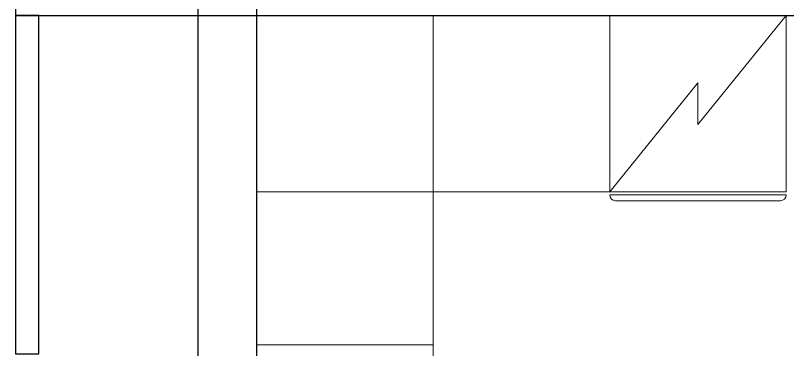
# Model space of a CAD drawing. Header units: millimetres. Extents: x 0 to 145404, y 0 to 194550.
# Drawn here: x 122225 to 124850, y 69110 to 70246 of the extents above; entities that cross this region are included whole.
import ezdxf

# ---------------------------------------------------------------- set-up
doc = ezdxf.new("R2010")
doc.units = ezdxf.units.MM
for name, color, linetype, lineweight in [('АР - Монолит', 56, 'Continuous', 30), ('АР - Обор. - Холодильник', 42, 'Continuous', 9), ('АР - Оборуд', 252, 'Continuous', 0), ('АР - Перегородки 80', 32, 'Continuous', 30)]:
    doc.layers.add(name, color=color, linetype=linetype, lineweight=lineweight)

# ---------------------------------------------------------------- blocks, each defined once
blk = doc.blocks.new('М15 600х600')
for p, q in [((-600, 600), (-600, 0)), ((-600, 600), (0, 600)), ((0, 600), (0, 0)), ((-516.4, 571.8), (-100.6, 571.8)), ((-556, 57), (-556, 532.2)), ((-61, 532.2), (-61, 57)), ((-556, 466.2), (-61, 466.2)), ((-490, 426.6), (-127, 426.6)), ((-516.4, 83.4), (-516.4, 400.2)), ((-100.6, 83.4), (-100.6, 400.2)), ((-61, 400.2), (-61, 83.4)), ((-127, 57), (-490, 57)), ((-600, 0), (0, 0)), ((-100.6, 17.4), (-516.4, 17.4))]:
    blk.add_line(p, q)
for centre, major_axis, start_param, end_param in [((-516.4, 532.2), (-28, 28), -0.785398, 0.785398), ((-100.6, 532.2), (28, 28), 5.497787, 7.068583), ((-490, 400.2), (-18.7, 18.7), -0.785398, 0.785398), ((-127, 400.2), (18.7, 18.7), 5.497787, 7.068583), ((-305.2, 375.6), (18.7, 18.7), 5.497787, 11.780972), ((-305.2, 375.6), (9.33, 9.33), 5.497787, 11.780972), ((-490, 83.4), (18.7, 18.7), 2.356194, 3.926991), ((-127, 83.4), (-18.7, 18.7), 2.356194, 3.926991), ((-516.4, 57), (28, 28), 2.356194, 3.926991), ((-100.6, 57), (-28, 28), 2.356194, 3.926991)]:
    blk.add_ellipse(centre, major_axis=major_axis, ratio=1, start_param=start_param, end_param=end_param)
blk = doc.blocks.new('холодильник')
at = {"layer": 'АР - Обор. - Холодильник'}
for p, q in [((0, 300), (0, -300)), ((600, 300), (0, 300)), ((600, -300), (600, 300)), ((610, 300), (610, -300)), ((610, 300), (610, 300)), ((630, -280), (630, 280)), ((0, -300), (600, -300)), ((610, -300), (610, -300))]:
    blk.add_line(p, q, dxfattribs=at)
blk.add_lwpolyline([(600, 300), (229.3, 0), (370.7, 0), (0, -300)], dxfattribs=at)
for centre, start, end in [((610, 280), 0, 90), ((610, -280), 270, 0)]:
    blk.add_arc(centre, 20, start, end, dxfattribs=at)
blk = doc.blocks.new('Квартира 1К 6550 тип 4')
at = {"layer": 'АР - Монолит'}
for points in [[(0, 6750), (0, 6550), (5650, 6550), (5650, 6750)], [(620, 6750), (620, 5200), (820, 5200), (820, 6750)]]:
    blk.add_lwpolyline(points, close=True, dxfattribs=at)
at = {"layer": 'АР - Оборуд'}
for points in [[(820, 6550), (820, 5950), (1420, 5950), (1420, 6550)], [(1420, 6550), (1420, 5950), (2020, 5950), (2020, 6550)], [(820, 5950), (820, 5430), (1420, 5430), (1420, 5950)]]:
    blk.add_lwpolyline(points, close=True, dxfattribs=at)
at = {"layer": 'АР - Перегородки 80'}
blk.add_lwpolyline([(80, 6550), (0, 6550), (0, 5400), (80, 5400)], close=True, dxfattribs=at)
at = {"layer": 'АР - Оборуд', "extrusion": (0, 0, -1), "zscale": -1, "rotation": 270}
blk.add_blockref('холодильник', (-2320, 6550), dxfattribs=at)
at = {"layer": 'АР - Оборуд', "rotation": 90.00000000000001}
blk.add_blockref('М15 600х600', (1420, 5430), dxfattribs=at)
blk = doc.blocks.new('V_Section_3')
blk.add_blockref('Квартира 1К 6550 тип 4', (8950, -34650))

msp = doc.modelspace()

# ---------------------------------------------------------------- block references
msp.add_blockref('V_Section_3', (113275.5, 98346.1, 0))

doc.saveas('drawing.dxf')
